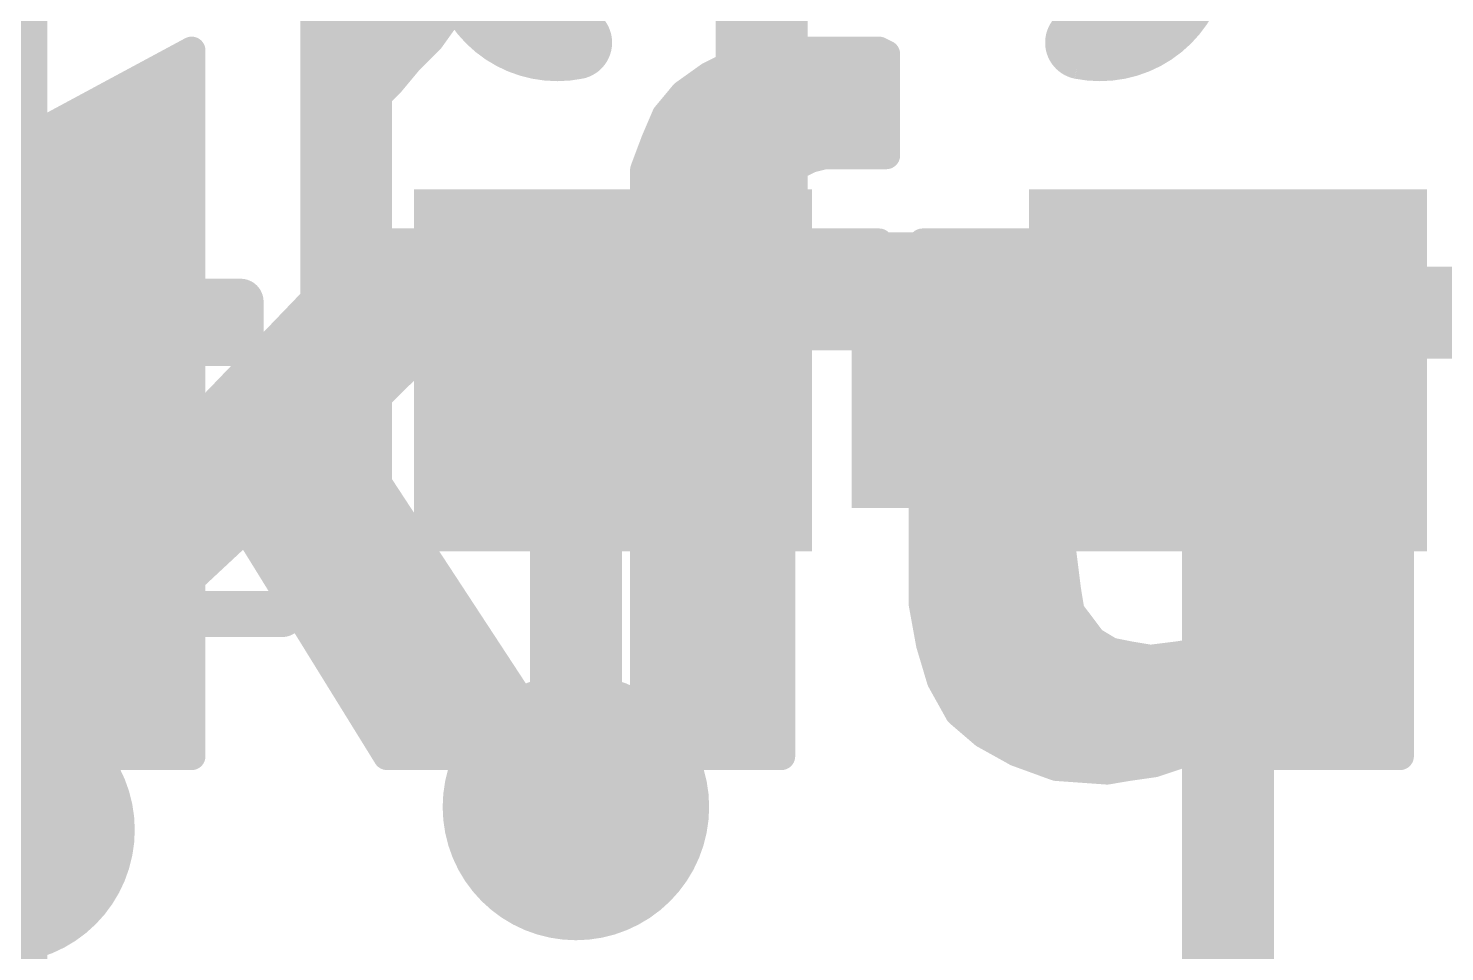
# Model space of a CAD drawing. Extents: x -0.5 to 61.7, y -0.1 to 16.6.
# Drawn here: x 39.762 to 43.676, y 6.331 to 8.882 of the extents above; entities that cross this region are included whole.
import ezdxf

# ---------------------------------------------------------------- set-up
doc = ezdxf.new("R2010")
doc.units = 0
for name, color, linetype in [('1', 12, 'CONTINUOUS'), ('16', 132, 'CONTINUOUS'), ('18', 110, 'CONTINUOUS'), ('21', 41, 'CONTINUOUS'), ('22', 40, 'CONTINUOUS')]:
    doc.layers.add(name, color=color, linetype=linetype)

# ---------------------------------------------------------------- blocks, each defined once
blk = doc.blocks.new('RECT')
blk.add_solid([(-0.5, -0.5), (0.5, -0.5), (-0.5, 0.5), (0.5, 0.5)])
blk = doc.blocks.new('ROUNDV')
at = {"const_width": 0.5}
blk.add_lwpolyline([(0, -0.25, 1), (0, 0.25, 1), (0, -0.25)], format="xyb", dxfattribs=at)

msp = doc.modelspace()

# ---------------------------------------------------------------- linework, layer by layer
at = {"layer": '1', "const_width": 0.254}
for points in [[(40.64, 13.0175), (40.64, 7.366)], [(39.6875, 12.065), (39.6875, 6.6675)], [(40.64, 7.366), (41.275, 6.731)]]:
    msp.add_lwpolyline(points, dxfattribs=at)
at = {"layer": '1', "const_width": 0.127}
for points in [[(40.6849, 7.4109, 1), (40.5951, 7.3211)], [(40.5765, 7.366, 1), (40.7035, 7.366)], [(41.2301, 6.6861, 1), (41.3199, 6.7759)], [(39.624, 6.6675, 1), (39.751, 6.6675)]]:
    msp.add_lwpolyline(points, format="xyb", dxfattribs=at)
at = {"layer": '16', "const_width": 0.254}
for points in [[(41.7885, 9.2075), (41.7885, 8.3485)], [(41.7885, 8.3485), (41.3775, 7.9375)], [(43.2363, 8.0962), (43.0775, 7.9375)], [(46.5138, 8.0962), (43.2363, 8.0962)], [(41.275, 7.835), (41.3775, 7.9375)], [(43.0775, 7.9375), (43.0775, 5.295)], [(41.275, 6.731), (41.275, 7.835)], [(39.6875, 6.6675), (39.6875, 4.2545)]]:
    msp.add_lwpolyline(points, dxfattribs=at)
at = {"layer": '16', "const_width": 0.127}
for points in [[(41.8334, 8.3036, 1), (41.7436, 8.3934)], [(41.725, 8.3485, 1), (41.852, 8.3485)], [(43.2363, 8.1597, 1), (43.2363, 8.0328)], [(43.2812, 8.0513, 1), (43.1913, 8.1412)], [(41.4224, 7.8926, 1), (41.3326, 7.9824)], [(43.141, 7.9375, 1), (43.014, 7.9375)], [(41.3326, 7.9824, 1), (41.4224, 7.8926)], [(43.0326, 7.9824, 1), (43.1224, 7.8926)], [(41.3385, 7.835, 1), (41.2115, 7.835)], [(41.2301, 7.8799, 1), (41.3199, 7.7901)], [(39.751, 6.6675, 1), (39.624, 6.6675)], [(41.2115, 6.731, 1), (41.3385, 6.731)]]:
    msp.add_lwpolyline(points, format="xyb", dxfattribs=at)
at = {"layer": '21', "const_width": 0.0762}
for points in [[(40.623, 9.8609), (40.623, 8.5809)], [(40.623, 8.9154), (40.919, 8.9154)], [(40.873, 8.8509), (40.923, 8.9209)], [(40.813, 8.7909), (40.873, 8.8509)], [(39.8229, 8.6109), (40.2129, 8.8209)], [(40.2129, 8.8209), (40.2129, 7.7809)], [(40.623, 8.8392), (40.8613, 8.8392)], [(41.723, 8.7909), (41.8229, 8.8209)], [(41.8229, 8.8209), (42.113, 8.8209)], [(42.113, 8.8209), (42.133, 8.8109)], [(42.133, 8.8109), (42.133, 8.5309)], [(40.763, 8.7309), (40.813, 8.7909)], [(41.6429, 8.7509), (41.723, 8.7909)], [(40.1054, 8.763), (40.2129, 8.763)], [(40.623, 8.763), (40.7897, 8.763)], [(40.7129, 8.6809), (40.763, 8.7309)], [(41.5729, 8.7009), (41.6429, 8.7509)], [(41.6671, 8.763), (42.133, 8.763)], [(41.523, 8.6409), (41.5729, 8.7009)], [(39.9639, 8.6868), (40.2129, 8.6868)], [(40.623, 8.6868), (40.7189, 8.6868)], [(40.683, 8.6409), (40.7129, 8.6809)], [(41.5612, 8.6868), (42.133, 8.6868)], [(40.653, 8.6109), (40.683, 8.6409)], [(41.493, 8.5709), (41.523, 8.6409)], [(39.8229, 6.8709), (39.8229, 8.6109)], [(39.8229, 8.6106), (40.2129, 8.6106)], [(40.623, 8.6106), (40.6528, 8.6106)], [(40.623, 8.5809), (40.633, 8.5809)], [(40.633, 8.5809), (40.653, 8.6109)], [(41.51, 8.6106), (42.133, 8.6106)], [(41.4629, 8.4909), (41.493, 8.5709)], [(39.8229, 8.5344), (40.2129, 8.5344)], [(41.4793, 8.5344), (42.133, 8.5344)], [(41.883, 8.5009), (41.863, 8.4709)], [(41.903, 8.5109), (41.883, 8.5009)], [(41.923, 8.5209), (41.903, 8.5109)], [(41.9629, 8.5309), (41.923, 8.5209)], [(42.133, 8.5309), (41.9629, 8.5309)], [(39.8229, 8.4582), (40.2129, 8.4582)], [(41.4629, 8.2909), (41.4629, 8.4909)], [(41.4629, 8.4582), (41.8566, 8.4582)], [(41.863, 8.4709), (41.8529, 8.4509)], [(41.8529, 8.4509), (41.8529, 8.4109)], [(39.8229, 8.382), (40.2129, 8.382)], [(41.4629, 8.382), (41.8457, 8.382)], [(41.8529, 8.4109), (41.843, 8.3709)], [(41.843, 8.3709), (41.843, 8.2909)], [(39.8229, 8.3058), (40.2129, 8.3058)], [(41.4629, 8.3058), (41.843, 8.3058)], [(40.2129, 7.7809), (40.703, 8.2909)], [(41.163, 8.2909), (40.633, 7.7709)], [(40.703, 8.2909), (41.163, 8.2909)], [(41.313, 8.2509), (41.343, 8.2909)], [(41.343, 8.2909), (41.4629, 8.2909)], [(41.843, 8.2909), (42.113, 8.2909)], [(42.113, 8.2909), (42.113, 8.0309)], [(42.233, 7.2909), (42.233, 8.2909)], [(42.233, 8.2909), (42.613, 8.2909)], [(42.613, 8.2909), (42.613, 7.4909)], [(43.163, 7.4409), (43.163, 8.2909)], [(43.163, 8.2909), (43.553, 8.2909)], [(43.553, 8.2909), (43.553, 7.0509)], [(39.8229, 8.2296), (40.2129, 8.2296)], [(40.6441, 8.2296), (41.1005, 8.2296)], [(41.273, 8.2209), (41.313, 8.2509)], [(41.2846, 8.2296), (42.113, 8.2296)], [(42.233, 8.2296), (42.613, 8.2296)], [(43.163, 8.2296), (43.553, 8.2296)], [(41.2129, 8.1609), (41.243, 8.1909)], [(41.243, 8.1909), (41.273, 8.2209)], [(39.8229, 8.1534), (40.2129, 8.1534)], [(40.5708, 8.1534), (41.0228, 8.1534)], [(41.173, 8.1209), (41.2129, 8.1609)], [(41.2054, 8.1534), (42.113, 8.1534)], [(42.233, 8.1534), (42.613, 8.1534)], [(43.163, 8.1534), (43.553, 8.1534)], [(41.1429, 8.0909), (41.173, 8.1209)], [(39.8229, 8.0772), (40.2129, 8.0772)], [(40.4976, 8.0772), (40.9451, 8.0772)], [(41.113, 8.0609), (41.1429, 8.0909)], [(41.1292, 8.0772), (42.113, 8.0772)], [(42.233, 8.0772), (42.613, 8.0772)], [(43.163, 8.0772), (43.553, 8.0772)], [(41.0729, 8.0309), (41.113, 8.0609)], [(41.4629, 8.0309), (41.0729, 8.0309)], [(41.4629, 7.8809), (41.4629, 8.0309)], [(42.113, 8.0309), (41.843, 8.0309)], [(41.843, 8.0309), (41.843, 6.8709)], [(39.8229, 8.001), (40.2129, 8.001)], [(40.4244, 8.001), (40.8675, 8.001)], [(41.4629, 8.001), (41.843, 8.001)], [(42.233, 8.001), (42.613, 8.001)], [(43.163, 8.001), (43.553, 8.001)], [(39.8229, 7.9248), (40.2129, 7.9248)], [(40.3512, 7.9248), (40.7898, 7.9248)], [(41.4629, 7.9248), (41.843, 7.9248)], [(42.233, 7.9248), (42.613, 7.9248)], [(43.163, 7.9248), (43.553, 7.9248)], [(41.4629, 6.8709), (41.4629, 7.8809)], [(39.8229, 7.8486), (40.2129, 7.8486)], [(40.278, 7.8486), (40.7121, 7.8486)], [(41.4629, 7.8486), (41.843, 7.8486)], [(42.233, 7.8486), (42.613, 7.8486)], [(43.163, 7.8486), (43.553, 7.8486)], [(39.8229, 7.7724), (40.6345, 7.7724)], [(40.633, 7.7709), (41.223, 6.8709)], [(41.4629, 7.7724), (41.843, 7.7724)], [(42.233, 7.7724), (42.613, 7.7724)], [(43.163, 7.7724), (43.553, 7.7724)], [(39.8229, 7.6962), (40.6819, 7.6962)], [(41.4629, 7.6962), (41.843, 7.6962)], [(42.233, 7.6962), (42.613, 7.6962)], [(43.163, 7.6962), (43.553, 7.6962)], [(39.8229, 7.62), (40.7319, 7.62)], [(41.4629, 7.62), (41.843, 7.62)], [(42.233, 7.62), (42.613, 7.62)], [(43.163, 7.62), (43.553, 7.62)], [(39.8229, 7.5438), (40.7818, 7.5438)], [(41.4629, 7.5438), (41.843, 7.5438)], [(42.233, 7.5438), (42.613, 7.5438)], [(43.163, 7.5438), (43.553, 7.5438)], [(40.363, 7.5009), (40.2129, 7.3609)], [(40.7529, 6.8709), (40.363, 7.5009)], [(42.613, 7.4909), (42.623, 7.4109)], [(39.8229, 7.4676), (40.3273, 7.4676)], [(40.3836, 7.4676), (40.8318, 7.4676)], [(41.4629, 7.4676), (41.843, 7.4676)], [(42.233, 7.4676), (42.6159, 7.4676)], [(43.153, 7.3609), (43.163, 7.4409)], [(43.163, 7.4676), (43.553, 7.4676)], [(42.623, 7.4109), (42.633, 7.3309)], [(39.8229, 7.3914), (40.2456, 7.3914)], [(40.2129, 7.3609), (40.2129, 6.8709)], [(40.4307, 7.3914), (40.8817, 7.3914)], [(41.4629, 7.3914), (41.843, 7.3914)], [(42.233, 7.3914), (42.6254, 7.3914)], [(43.123, 7.2909), (43.153, 7.3609)], [(43.1568, 7.3914), (43.553, 7.3914)], [(42.633, 7.3309), (42.6429, 7.2709)], [(39.8229, 7.3152), (40.2129, 7.3152)], [(40.4779, 7.3152), (40.9317, 7.3152)], [(41.4629, 7.3152), (41.843, 7.3152)], [(42.233, 7.3152), (42.6356, 7.3152)], [(42.253, 7.1809), (42.233, 7.2909)], [(43.093, 7.2309), (43.123, 7.2909)], [(43.1334, 7.3152), (43.553, 7.3152)], [(42.6429, 7.2709), (42.673, 7.2309)], [(39.8229, 7.239), (40.2129, 7.239)], [(40.5251, 7.239), (40.9816, 7.239)], [(41.4629, 7.239), (41.843, 7.239)], [(42.2424, 7.239), (42.6669, 7.239)], [(42.673, 7.2309), (42.703, 7.1909)], [(43.053, 7.1909), (43.093, 7.2309)], [(43.097, 7.239), (43.553, 7.239)], [(42.2829, 7.0809), (42.253, 7.1809)], [(42.703, 7.1909), (42.753, 7.1609)], [(43.003, 7.1609), (43.053, 7.1909)], [(39.8229, 7.1628), (40.2129, 7.1628)], [(40.5723, 7.1628), (41.0316, 7.1628)], [(41.4629, 7.1628), (41.843, 7.1628)], [(42.2584, 7.1628), (42.7498, 7.1628)], [(42.753, 7.1609), (42.803, 7.1509)], [(42.803, 7.1509), (42.863, 7.1409)], [(42.863, 7.1409), (42.943, 7.1509)], [(42.943, 7.1509), (43.003, 7.1609)], [(43.0061, 7.1628), (43.553, 7.1628)], [(39.8229, 7.0866), (40.2129, 7.0866)], [(40.6194, 7.0866), (41.0815, 7.0866)], [(41.4629, 7.0866), (41.843, 7.0866)], [(42.2812, 7.0866), (43.553, 7.0866)], [(42.333, 6.9909), (42.2829, 7.0809)], [(43.173, 7.0709), (43.133, 7.0109)], [(43.183, 7.0709), (43.173, 7.0709)], [(43.183, 6.8709), (43.183, 7.0709)], [(43.553, 7.0509), (43.553, 6.8709)], [(39.8229, 7.0104), (40.2129, 7.0104)], [(40.6666, 7.0104), (41.1315, 7.0104)], [(41.4629, 7.0104), (41.843, 7.0104)], [(42.3221, 7.0104), (43.1326, 7.0104)], [(43.133, 7.0109), (43.093, 6.9609)], [(43.183, 7.0104), (43.553, 7.0104)], [(42.403, 6.9309), (42.333, 6.9909)], [(39.8229, 6.9342), (40.2129, 6.9342)], [(40.7138, 6.9342), (41.1815, 6.9342)], [(41.4629, 6.9342), (41.843, 6.9342)], [(42.3991, 6.9342), (43.0596, 6.9342)], [(42.493, 6.8809), (42.403, 6.9309)], [(43.093, 6.9609), (43.043, 6.9209)], [(43.183, 6.9342), (43.553, 6.9342)], [(42.983, 6.8909), (42.933, 6.8709)], [(43.043, 6.9209), (42.983, 6.8909)], [(40.2129, 6.8709), (39.8229, 6.8709)], [(41.223, 6.8709), (40.7529, 6.8709)], [(41.843, 6.8709), (41.4629, 6.8709)], [(42.6029, 6.8409), (42.493, 6.8809)], [(42.5559, 6.858), (42.8942, 6.858)], [(42.933, 6.8709), (42.873, 6.8509)], [(43.553, 6.8709), (43.183, 6.8709)], [(42.743, 6.8309), (42.6029, 6.8409)], [(42.803, 6.8409), (42.743, 6.8309)], [(42.873, 6.8509), (42.803, 6.8409)]]:
    msp.add_lwpolyline(points, dxfattribs=at)
at = {"layer": '21', "const_width": 0.0381}
for points in [[(40.623, 8.9345, 1), (40.623, 8.8963)], [(40.919, 8.8963, 1), (40.919, 8.9345)], [(40.8864, 8.8374, 1), (40.8595, 8.8644)], [(40.232, 8.8209, 1), (40.1939, 8.8209)], [(40.222, 8.8041, 1), (40.2039, 8.8377)], [(40.623, 8.8582, 1), (40.623, 8.8201)], [(40.8574, 8.862, 1), (40.8885, 8.8398)], [(40.8613, 8.8201, 1), (40.8613, 8.8582)], [(41.8229, 8.8399, 1), (41.8229, 8.8018)], [(41.8284, 8.8027, 1), (41.8175, 8.8391)], [(42.1215, 8.8379, 1), (42.1044, 8.8039)], [(42.113, 8.8018, 1), (42.113, 8.8399)], [(42.152, 8.8109, 1), (42.1139, 8.8109)], [(40.7995, 8.8044, 1), (40.8264, 8.7774)], [(40.8276, 8.7787, 1), (40.7983, 8.8031)], [(41.7175, 8.8091, 1), (41.7284, 8.7727)], [(41.7315, 8.7739, 1), (41.7144, 8.8079)], [(42.1244, 8.7939, 1), (42.1415, 8.8279)], [(40.1054, 8.782, 1), (40.1054, 8.7439)], [(40.2129, 8.7439, 1), (40.2129, 8.782)], [(40.623, 8.782, 1), (40.623, 8.7439)], [(40.7764, 8.7174, 1), (40.7495, 8.7444)], [(40.7897, 8.7439, 1), (40.7897, 8.782)], [(41.6344, 8.7679, 1), (41.6515, 8.7339)], [(41.654, 8.7354, 1), (41.6319, 8.7664)], [(41.6671, 8.782, 1), (41.6671, 8.7439)], [(42.133, 8.7439, 1), (42.133, 8.782)], [(40.7483, 8.7431, 1), (40.7776, 8.7187)], [(41.5619, 8.7164, 1), (41.584, 8.6854)], [(41.5876, 8.6887, 1), (41.5583, 8.7131)], [(39.9639, 8.7058, 1), (39.9639, 8.6677)], [(40.2129, 8.6677, 1), (40.2129, 8.7058)], [(40.623, 8.7058, 1), (40.623, 8.6677)], [(40.6995, 8.6944, 1), (40.7264, 8.6674)], [(40.7282, 8.6695, 1), (40.6977, 8.6923)], [(40.7189, 8.6677, 1), (40.7189, 8.7058)], [(41.5612, 8.7058, 1), (41.5612, 8.6677)], [(42.133, 8.6677, 1), (42.133, 8.7058)], [(40.6677, 8.6523, 1), (40.6982, 8.6295)], [(40.6964, 8.6274, 1), (40.6695, 8.6544)], [(41.5083, 8.6531, 1), (41.5376, 8.6287)], [(41.5405, 8.6334, 1), (41.5054, 8.6484)], [(39.842, 8.6109, 1), (39.8039, 8.6109)], [(39.8229, 8.6296, 1), (39.8229, 8.5915)], [(39.8139, 8.6277, 1), (39.832, 8.5941)], [(40.2129, 8.5915, 1), (40.2129, 8.6296)], [(40.623, 8.6296, 1), (40.623, 8.5915)], [(40.623, 8.5999, 1), (40.623, 8.5618)], [(40.633, 8.5618, 1), (40.633, 8.5999)], [(40.6395, 8.6244, 1), (40.6664, 8.5974)], [(40.6688, 8.6003, 1), (40.6371, 8.6215)], [(40.6528, 8.5915, 1), (40.6528, 8.6296)], [(41.51, 8.6296, 1), (41.51, 8.5915)], [(42.133, 8.5915, 1), (42.133, 8.6296)], [(40.6039, 8.5809, 1), (40.642, 8.5809)], [(40.6171, 8.5915, 1), (40.6488, 8.5703)], [(41.4754, 8.5784, 1), (41.5105, 8.5634)], [(41.5108, 8.5642, 1), (41.4751, 8.5776)], [(39.8229, 8.5534, 1), (39.8229, 8.5153)], [(40.2129, 8.5153, 1), (40.2129, 8.5534)], [(41.4793, 8.5534, 1), (41.4793, 8.5153)], [(41.8744, 8.5179, 1), (41.8915, 8.4839)], [(41.8988, 8.4903, 1), (41.8671, 8.5115)], [(41.8944, 8.5279, 1), (41.9115, 8.4939)], [(41.9115, 8.4939, 1), (41.8944, 8.5279)], [(41.9183, 8.5394, 1), (41.9276, 8.5024)], [(41.9315, 8.5039, 1), (41.9144, 8.5379)], [(41.9629, 8.55, 1), (41.9629, 8.5119)], [(41.9676, 8.5124, 1), (41.9583, 8.5494)], [(42.1139, 8.5309, 1), (42.152, 8.5309)], [(42.133, 8.5153, 1), (42.133, 8.5534)], [(42.133, 8.5119, 1), (42.133, 8.55)], [(39.8229, 8.4772, 1), (39.8229, 8.4391)], [(40.2129, 8.4391, 1), (40.2129, 8.4772)], [(41.482, 8.4909, 1), (41.4439, 8.4909)], [(41.4451, 8.4976, 1), (41.4808, 8.4842)], [(41.4629, 8.4772, 1), (41.4629, 8.4391)], [(41.8471, 8.4815, 1), (41.8788, 8.4603)], [(41.88, 8.4624, 1), (41.8459, 8.4794)], [(41.8566, 8.4391, 1), (41.8566, 8.4772)], [(41.872, 8.4509, 1), (41.8339, 8.4509)], [(41.8359, 8.4594, 1), (41.87, 8.4424)], [(39.8229, 8.401, 1), (39.8229, 8.3629)], [(40.2129, 8.3629, 1), (40.2129, 8.401)], [(41.4629, 8.401, 1), (41.4629, 8.3629)], [(41.8339, 8.4109, 1), (41.872, 8.4109)], [(41.8714, 8.4063, 1), (41.8345, 8.4155)], [(41.8457, 8.3629, 1), (41.8457, 8.401)], [(41.862, 8.3709, 1), (41.8239, 8.3709)], [(41.8245, 8.3755, 1), (41.8614, 8.3663)], [(39.8229, 8.3248, 1), (39.8229, 8.2867)], [(40.2129, 8.2867, 1), (40.2129, 8.3248)], [(41.4629, 8.3248, 1), (41.4629, 8.2867)], [(41.843, 8.2867, 1), (41.843, 8.3248)], [(40.703, 8.31, 1), (40.703, 8.2719)], [(40.7167, 8.2777, 1), (40.6892, 8.3041)], [(41.1763, 8.2773, 1), (41.1496, 8.3045)], [(41.163, 8.2719, 1), (41.163, 8.31)], [(41.343, 8.31, 1), (41.343, 8.2719)], [(41.3582, 8.2795, 1), (41.3277, 8.3023)], [(41.4439, 8.2909, 1), (41.482, 8.2909)], [(41.4629, 8.2719, 1), (41.4629, 8.31)], [(41.843, 8.31, 1), (41.843, 8.2719)], [(41.8239, 8.2909, 1), (41.862, 8.2909)], [(42.132, 8.2909, 1), (42.0939, 8.2909)], [(42.113, 8.2719, 1), (42.113, 8.31)], [(42.233, 8.31, 1), (42.233, 8.2719)], [(42.252, 8.2909, 1), (42.2139, 8.2909)], [(42.632, 8.2909, 1), (42.5939, 8.2909)], [(42.613, 8.2719, 1), (42.613, 8.31)], [(43.163, 8.31, 1), (43.163, 8.2719)], [(43.182, 8.2909, 1), (43.1439, 8.2909)], [(43.572, 8.2909, 1), (43.5339, 8.2909)], [(43.553, 8.2719, 1), (43.553, 8.31)], [(39.8229, 8.2486, 1), (39.8229, 8.2105)], [(40.2129, 8.2105, 1), (40.2129, 8.2486)], [(40.6441, 8.2486, 1), (40.6441, 8.2105)], [(41.1005, 8.2105, 1), (41.1005, 8.2486)], [(41.2846, 8.2486, 1), (41.2846, 8.2105)], [(41.2977, 8.2623, 1), (41.3282, 8.2395)], [(41.3244, 8.2357, 1), (41.3015, 8.2661)], [(42.113, 8.2105, 1), (42.113, 8.2486)], [(42.233, 8.2486, 1), (42.233, 8.2105)], [(42.613, 8.2105, 1), (42.613, 8.2486)], [(43.163, 8.2486, 1), (43.163, 8.2105)], [(43.553, 8.2105, 1), (43.553, 8.2486)], [(41.2295, 8.2044, 1), (41.2564, 8.1774)], [(41.2564, 8.1774, 1), (41.2295, 8.2044)], [(41.2615, 8.2361, 1), (41.2844, 8.2057)], [(41.2864, 8.2074, 1), (41.2595, 8.2344)], [(39.8229, 8.1724, 1), (39.8229, 8.1343)], [(40.2129, 8.1343, 1), (40.2129, 8.1724)], [(40.5708, 8.1724, 1), (40.5708, 8.1343)], [(41.0228, 8.1343, 1), (41.0228, 8.1724)], [(41.2054, 8.1724, 1), (41.2054, 8.1343)], [(41.1995, 8.1744, 1), (41.2264, 8.1474)], [(41.2264, 8.1474, 1), (41.1995, 8.1744)], [(42.113, 8.1343, 1), (42.113, 8.1724)], [(42.233, 8.1724, 1), (42.233, 8.1343)], [(42.613, 8.1343, 1), (42.613, 8.1724)], [(43.163, 8.1724, 1), (43.163, 8.1343)], [(43.553, 8.1343, 1), (43.553, 8.1724)], [(41.1595, 8.1344, 1), (41.1864, 8.1074)], [(41.1864, 8.1074, 1), (41.1595, 8.1344)], [(39.8229, 8.0963, 1), (39.8229, 8.0582)], [(40.2129, 8.0582, 1), (40.2129, 8.0963)], [(40.4976, 8.0963, 1), (40.4976, 8.0582)], [(40.9451, 8.0582, 1), (40.9451, 8.0963)], [(41.1292, 8.0963, 1), (41.1292, 8.0582)], [(41.1295, 8.1044, 1), (41.1564, 8.0774)], [(41.1564, 8.0774, 1), (41.1295, 8.1044)], [(42.113, 8.0582, 1), (42.113, 8.0963)], [(42.233, 8.0963, 1), (42.233, 8.0582)], [(42.613, 8.0582, 1), (42.613, 8.0963)], [(43.163, 8.0963, 1), (43.163, 8.0582)], [(43.553, 8.0582, 1), (43.553, 8.0963)], [(41.0729, 8.05, 1), (41.0729, 8.0119)], [(41.0615, 8.0461, 1), (41.0844, 8.0157)], [(41.0995, 8.0744, 1), (41.1264, 8.0474)], [(41.1244, 8.0457, 1), (41.1015, 8.0761)], [(41.482, 8.0309, 1), (41.4439, 8.0309)], [(41.4629, 8.0119, 1), (41.4629, 8.05)], [(41.843, 8.05, 1), (41.843, 8.0119)], [(41.862, 8.0309, 1), (41.8239, 8.0309)], [(42.113, 8.0119, 1), (42.113, 8.05)], [(39.8229, 8.0201, 1), (39.8229, 7.982)], [(40.2129, 7.982, 1), (40.2129, 8.0201)], [(40.4244, 8.0201, 1), (40.4244, 7.982)], [(40.8675, 7.982, 1), (40.8675, 8.0201)], [(41.4629, 8.0201, 1), (41.4629, 7.982)], [(41.843, 7.982, 1), (41.843, 8.0201)], [(42.0939, 8.0309, 1), (42.132, 8.0309)], [(42.233, 8.0201, 1), (42.233, 7.982)], [(42.613, 7.982, 1), (42.613, 8.0201)], [(43.163, 8.0201, 1), (43.163, 7.982)], [(43.553, 7.982, 1), (43.553, 8.0201)], [(39.8229, 7.9439, 1), (39.8229, 7.9058)], [(40.2129, 7.9058, 1), (40.2129, 7.9439)], [(40.3512, 7.9439, 1), (40.3512, 7.9058)], [(40.7898, 7.9058, 1), (40.7898, 7.9439)], [(41.4629, 7.9439, 1), (41.4629, 7.9058)], [(41.843, 7.9058, 1), (41.843, 7.9439)], [(42.233, 7.9439, 1), (42.233, 7.9058)], [(42.613, 7.9058, 1), (42.613, 7.9439)], [(43.163, 7.9439, 1), (43.163, 7.9058)], [(43.553, 7.9058, 1), (43.553, 7.9439)], [(41.482, 7.8809, 1), (41.4439, 7.8809)], [(39.8229, 7.8677, 1), (39.8229, 7.8296)], [(40.2129, 7.8296, 1), (40.2129, 7.8677)], [(40.278, 7.8677, 1), (40.278, 7.8296)], [(40.7121, 7.8296, 1), (40.7121, 7.8677)], [(41.4439, 7.8809, 1), (41.482, 7.8809)], [(41.4629, 7.8677, 1), (41.4629, 7.8296)], [(41.843, 7.8296, 1), (41.843, 7.8677)], [(42.233, 7.8677, 1), (42.233, 7.8296)], [(42.613, 7.8296, 1), (42.613, 7.8677)], [(43.163, 7.8677, 1), (43.163, 7.8296)], [(43.553, 7.8296, 1), (43.553, 7.8677)], [(39.8229, 7.7915, 1), (39.8229, 7.7534)], [(40.1992, 7.7941, 1), (40.2267, 7.7677)], [(40.1939, 7.7809, 1), (40.232, 7.7809)], [(40.6196, 7.7845, 1), (40.6463, 7.7573)], [(40.6489, 7.7813, 1), (40.617, 7.7605)], [(40.6345, 7.7534, 1), (40.6345, 7.7915)], [(41.4629, 7.7915, 1), (41.4629, 7.7534)], [(41.843, 7.7534, 1), (41.843, 7.7915)], [(42.233, 7.7915, 1), (42.233, 7.7534)], [(42.613, 7.7534, 1), (42.613, 7.7915)], [(43.163, 7.7915, 1), (43.163, 7.7534)], [(43.553, 7.7534, 1), (43.553, 7.7915)], [(39.8229, 7.7153, 1), (39.8229, 7.6772)], [(40.6819, 7.6772, 1), (40.6819, 7.7153)], [(41.4629, 7.7153, 1), (41.4629, 7.6772)], [(41.843, 7.6772, 1), (41.843, 7.7153)], [(42.233, 7.7153, 1), (42.233, 7.6772)], [(42.613, 7.6772, 1), (42.613, 7.7153)], [(43.163, 7.7153, 1), (43.163, 7.6772)], [(43.553, 7.6772, 1), (43.553, 7.7153)], [(39.8229, 7.6391, 1), (39.8229, 7.601)], [(40.7319, 7.601, 1), (40.7319, 7.6391)], [(41.4629, 7.6391, 1), (41.4629, 7.601)], [(41.843, 7.601, 1), (41.843, 7.6391)], [(42.233, 7.6391, 1), (42.233, 7.601)], [(42.613, 7.601, 1), (42.613, 7.6391)], [(43.163, 7.6391, 1), (43.163, 7.601)], [(43.553, 7.601, 1), (43.553, 7.6391)], [(39.8229, 7.5629, 1), (39.8229, 7.5248)], [(40.7818, 7.5248, 1), (40.7818, 7.5629)], [(41.4629, 7.5629, 1), (41.4629, 7.5248)], [(41.843, 7.5248, 1), (41.843, 7.5629)], [(42.233, 7.5629, 1), (42.233, 7.5248)], [(42.613, 7.5248, 1), (42.613, 7.5629)], [(43.163, 7.5629, 1), (43.163, 7.5248)], [(43.553, 7.5248, 1), (43.553, 7.5629)], [(40.3791, 7.5109, 1), (40.3468, 7.4909)], [(40.3759, 7.487, 1), (40.35, 7.5148)], [(42.6319, 7.4933, 1), (42.594, 7.4885)], [(39.8229, 7.4867, 1), (39.8229, 7.4486)], [(40.3273, 7.4486, 1), (40.3273, 7.4867)], [(40.3836, 7.4867, 1), (40.3836, 7.4486)], [(40.8318, 7.4486, 1), (40.8318, 7.4867)], [(41.4629, 7.4867, 1), (41.4629, 7.4486)], [(41.843, 7.4486, 1), (41.843, 7.4867)], [(42.233, 7.4867, 1), (42.233, 7.4486)], [(42.5939, 7.4909, 1), (42.632, 7.4909)], [(42.6159, 7.4486, 1), (42.6159, 7.4867)], [(43.163, 7.4867, 1), (43.163, 7.4486)], [(43.1819, 7.4385, 1), (43.144, 7.4433)], [(43.553, 7.4486, 1), (43.553, 7.4867)], [(42.6419, 7.4133, 1), (42.604, 7.4085)], [(43.1439, 7.4409, 1), (43.182, 7.4409)], [(39.8229, 7.4104, 1), (39.8229, 7.3723)], [(40.232, 7.3609, 1), (40.1939, 7.3609)], [(40.2456, 7.3723, 1), (40.2456, 7.4104)], [(40.4307, 7.4104, 1), (40.4307, 7.3723)], [(40.8817, 7.3723, 1), (40.8817, 7.4104)], [(41.4629, 7.4104, 1), (41.4629, 7.3723)], [(41.843, 7.3723, 1), (41.843, 7.4104)], [(42.233, 7.4104, 1), (42.233, 7.3723)], [(42.604, 7.4085, 1), (42.6419, 7.4133)], [(42.6254, 7.3723, 1), (42.6254, 7.4104)], [(43.1705, 7.3534, 1), (43.1354, 7.3684)], [(43.1568, 7.4104, 1), (43.1568, 7.3723)], [(43.553, 7.3723, 1), (43.553, 7.4104)], [(40.2, 7.3748, 1), (40.2259, 7.347)], [(42.6517, 7.334, 1), (42.6142, 7.3278)], [(43.134, 7.3633, 1), (43.1719, 7.3585)], [(39.8229, 7.3342, 1), (39.8229, 7.2961)], [(40.2129, 7.2961, 1), (40.2129, 7.3342)], [(40.4779, 7.3342, 1), (40.4779, 7.2961)], [(40.9317, 7.2961, 1), (40.9317, 7.3342)], [(41.4629, 7.3342, 1), (41.4629, 7.2961)], [(41.843, 7.2961, 1), (41.843, 7.3342)], [(42.2517, 7.2943, 1), (42.2142, 7.2875)], [(42.233, 7.3342, 1), (42.233, 7.2961)], [(42.614, 7.3285, 1), (42.6519, 7.3333)], [(42.6356, 7.2961, 1), (42.6356, 7.3342)], [(43.14, 7.2824, 1), (43.1059, 7.2994)], [(43.1334, 7.3342, 1), (43.1334, 7.2961)], [(43.553, 7.2961, 1), (43.553, 7.3342)], [(42.2139, 7.2909, 1), (42.252, 7.2909)], [(42.6582, 7.2823, 1), (42.6277, 7.2595)], [(42.6242, 7.2678, 1), (42.6617, 7.274)], [(43.1054, 7.2984, 1), (43.1405, 7.2834)], [(39.8229, 7.2581, 1), (39.8229, 7.22)], [(40.2129, 7.22, 1), (40.2129, 7.2581)], [(40.5251, 7.2581, 1), (40.5251, 7.22)], [(40.9816, 7.22, 1), (40.9816, 7.2581)], [(41.4629, 7.2581, 1), (41.4629, 7.22)], [(41.843, 7.22, 1), (41.843, 7.2581)], [(42.2424, 7.2581, 1), (42.2424, 7.22)], [(42.6882, 7.2423, 1), (42.6577, 7.2195)], [(42.6577, 7.2195, 1), (42.6882, 7.2423)], [(42.6669, 7.22, 1), (42.6669, 7.2581)], [(43.0759, 7.2394, 1), (43.11, 7.2224)], [(43.097, 7.2581, 1), (43.097, 7.22)], [(43.1064, 7.2174, 1), (43.0795, 7.2444)], [(43.553, 7.22, 1), (43.553, 7.2581)], [(42.2712, 7.1864, 1), (42.2347, 7.1754)], [(42.2342, 7.1775, 1), (42.2717, 7.1843)], [(42.7128, 7.2072, 1), (42.6931, 7.1746)], [(42.6877, 7.1795, 1), (42.7182, 7.2023)], [(43.0395, 7.2044, 1), (43.0664, 7.1774)], [(43.0628, 7.1746, 1), (43.0431, 7.2072)], [(39.8229, 7.1819, 1), (39.8229, 7.1438)], [(40.2129, 7.1438, 1), (40.2129, 7.1819)], [(40.5723, 7.1819, 1), (40.5723, 7.1438)], [(41.0316, 7.1438, 1), (41.0316, 7.1819)], [(41.4629, 7.1819, 1), (41.4629, 7.1438)], [(41.843, 7.1438, 1), (41.843, 7.1819)], [(42.2584, 7.1819, 1), (42.2584, 7.1438)], [(42.7567, 7.1796, 1), (42.7492, 7.1422)], [(42.7431, 7.1446, 1), (42.7628, 7.1772)], [(42.7498, 7.1438, 1), (42.7498, 7.1819)], [(42.8061, 7.1697, 1), (42.7998, 7.1321)], [(42.7992, 7.1322, 1), (42.8067, 7.1696)], [(42.8606, 7.1598, 1), (42.8653, 7.122)], [(42.8598, 7.1221, 1), (42.8661, 7.1597)], [(42.9398, 7.1697, 1), (42.9461, 7.1321)], [(42.9453, 7.132, 1), (42.9406, 7.1698)], [(42.9931, 7.1772, 1), (43.0128, 7.1446)], [(43.0061, 7.1819, 1), (43.0061, 7.1438)], [(43.0061, 7.1421, 1), (42.9998, 7.1797)], [(43.553, 7.1438, 1), (43.553, 7.1819)], [(39.8229, 7.1057, 1), (39.8229, 7.0676)], [(40.2129, 7.0676, 1), (40.2129, 7.1057)], [(40.6194, 7.1057, 1), (40.6194, 7.0676)], [(41.0815, 7.0676, 1), (41.0815, 7.1057)], [(41.4629, 7.1057, 1), (41.4629, 7.0676)], [(41.843, 7.0676, 1), (41.843, 7.1057)], [(42.2812, 7.1057, 1), (42.2812, 7.0676)], [(43.553, 7.0676, 1), (43.553, 7.1057)], [(42.2996, 7.0902, 1), (42.2663, 7.0716)], [(42.2647, 7.0754, 1), (42.3012, 7.0864)], [(43.173, 7.0899, 1), (43.173, 7.0518)], [(43.1888, 7.0603, 1), (43.1571, 7.0815)], [(43.202, 7.0709, 1), (43.1639, 7.0709)], [(43.183, 7.0518, 1), (43.183, 7.0899)], [(43.572, 7.0509, 1), (43.5339, 7.0509)], [(39.8229, 7.0295, 1), (39.8229, 6.9914)], [(40.2129, 6.9914, 1), (40.2129, 7.0295)], [(40.6666, 7.0295, 1), (40.6666, 6.9914)], [(41.1315, 6.9914, 1), (41.1315, 7.0295)], [(41.4629, 7.0295, 1), (41.4629, 6.9914)], [(41.843, 6.9914, 1), (41.843, 7.0295)], [(42.3221, 7.0295, 1), (42.3221, 6.9914)], [(43.1478, 6.999, 1), (43.1181, 7.0228)], [(43.1326, 6.9914, 1), (43.1326, 7.0295)], [(43.183, 7.0295, 1), (43.183, 6.9914)], [(43.5339, 7.0509, 1), (43.572, 7.0509)], [(43.553, 6.9914, 1), (43.553, 7.0295)], [(42.3453, 7.0054, 1), (42.3206, 6.9764)], [(42.3163, 6.9816, 1), (42.3496, 7.0002)], [(43.1171, 7.0215, 1), (43.1488, 7.0003)], [(39.8229, 6.9533, 1), (39.8229, 6.9152)], [(40.2129, 6.9152, 1), (40.2129, 6.9533)], [(40.7138, 6.9533, 1), (40.7138, 6.9152)], [(41.1815, 6.9152, 1), (41.1815, 6.9533)], [(41.4629, 6.9533, 1), (41.4629, 6.9152)], [(41.843, 6.9152, 1), (41.843, 6.9533)], [(42.3991, 6.9533, 1), (42.3991, 6.9152)], [(42.4122, 6.9476, 1), (42.3937, 6.9142)], [(43.0596, 6.9152, 1), (43.0596, 6.9533)], [(43.0781, 6.9728, 1), (43.1078, 6.949)], [(43.1049, 6.946, 1), (43.081, 6.9758)], [(43.183, 6.9533, 1), (43.183, 6.9152)], [(43.553, 6.9152, 1), (43.553, 6.9533)], [(42.3906, 6.9164, 1), (42.4153, 6.9454)], [(42.99, 6.8732, 1), (42.9759, 6.9086)], [(43.031, 6.9358, 1), (43.0549, 6.906)], [(43.0515, 6.9039, 1), (43.0344, 6.9379)], [(39.8229, 6.89, 1), (39.8229, 6.8519)], [(39.8039, 6.8709, 1), (39.842, 6.8709)], [(40.1939, 6.8709, 1), (40.232, 6.8709)], [(40.2129, 6.8519, 1), (40.2129, 6.89)], [(40.7529, 6.89, 1), (40.7529, 6.8519)], [(40.7368, 6.8609, 1), (40.7691, 6.8809)], [(41.207, 6.8605, 1), (41.2389, 6.8813)], [(41.223, 6.8519, 1), (41.223, 6.89)], [(41.4629, 6.89, 1), (41.4629, 6.8519)], [(41.4439, 6.8709, 1), (41.482, 6.8709)], [(41.8239, 6.8709, 1), (41.862, 6.8709)], [(41.843, 6.8519, 1), (41.843, 6.89)], [(42.4995, 6.8988, 1), (42.4864, 6.863)], [(42.4837, 6.8642, 1), (42.5022, 6.8976)], [(42.5559, 6.8771, 1), (42.5559, 6.839)], [(42.8942, 6.839, 1), (42.8942, 6.8771)], [(42.9259, 6.8886, 1), (42.94, 6.8532)], [(42.939, 6.8528, 1), (42.9269, 6.889)], [(42.9744, 6.9079, 1), (42.9915, 6.8739)], [(43.1639, 6.8709, 1), (43.202, 6.8709)], [(43.183, 6.89, 1), (43.183, 6.8519)], [(43.5339, 6.8709, 1), (43.572, 6.8709)], [(43.553, 6.8519, 1), (43.553, 6.89)], [(42.6043, 6.8599, 1), (42.6016, 6.8219)], [(42.5964, 6.823, 1), (42.6095, 6.8588)], [(42.7398, 6.8497, 1), (42.7461, 6.8121)], [(42.7416, 6.8119, 1), (42.7443, 6.8499)], [(42.8003, 6.8598, 1), (42.8056, 6.822)], [(42.8061, 6.8221, 1), (42.7998, 6.8597)], [(42.8669, 6.869, 1), (42.879, 6.8328)], [(42.8756, 6.832, 1), (42.8703, 6.8698)]]:
    msp.add_lwpolyline(points, format="xyb", dxfattribs=at)
at = {"layer": '22'}
for points, const_width in [([(40.9735, 9.0425, 0.4142), (41.2735, 8.8425)], 0.2032), ([(42.6735, 8.8425, 0.4142), (42.9735, 9.0425)], 0.2032), ([(41.2835, 8.7927, 1), (41.2635, 8.8923)], 0.1016), ([(42.6835, 8.8923, 1), (42.6635, 8.7927)], 0.1016), ([(39.8907, 8.1584, 1), (39.8907, 8.0949)], 0.0635), ([(39.9225, 8.1266, 1), (39.859, 8.1266)], 0.0635), ([(40.0368, 8.1266, 1), (39.9733, 8.1266)], 0.0635), ([(40.0051, 8.0949, 1), (40.0051, 8.1584)], 0.0635), ([(40.2656, 8.1266, 1), (40.2021, 8.1266)], 0.0635), ([(40.2339, 8.1584, 1), (40.2339, 8.0949)], 0.0635), ([(40.38, 8.1266, 1), (40.3165, 8.1266)], 0.0635), ([(40.3483, 8.0949, 1), (40.3483, 8.1584)], 0.0635), ([(39.8907, 8.044, 1), (39.8907, 7.9805)], 0.0635), ([(40.0051, 7.9805, 1), (40.0051, 8.044)], 0.0635), ([(40.2339, 8.044, 1), (40.2339, 7.9805)], 0.0635), ([(40.3483, 7.9805, 1), (40.3483, 8.044)], 0.0635), ([(39.859, 8.0122, 1), (39.9225, 8.0122)], 0.0635), ([(39.9733, 8.0122, 1), (40.0368, 8.0122)], 0.0635), ([(40.2021, 8.0122, 1), (40.2656, 8.0122)], 0.0635), ([(40.3165, 8.0122, 1), (40.38, 8.0122)], 0.0635), ([(40.0051, 7.7531, 1), (40.0051, 7.6896)], 0.0635), ([(40.0275, 7.6989, 1), (39.9826, 7.7438)], 0.0635), ([(40.4851, 7.7438, 1), (40.4402, 7.6989)], 0.0635), ([(40.4627, 7.6896, 1), (40.4627, 7.7531)], 0.0635), ([(39.9225, 7.607, 1), (39.859, 7.607)], 0.0635), ([(39.8682, 7.6294, 1), (39.9132, 7.5845)], 0.0635), ([(40.6088, 7.607, 1), (40.5453, 7.607)], 0.0635), ([(40.5546, 7.5845, 1), (40.5995, 7.6294)], 0.0635), ([(39.9132, 7.4006, 1), (39.8682, 7.3557)], 0.0635), ([(40.5995, 7.3557, 1), (40.5546, 7.4006)], 0.0635), ([(39.859, 7.3782, 1), (39.9225, 7.3782)], 0.0635), ([(40.5453, 7.3782, 1), (40.6088, 7.3782)], 0.0635), ([(40.0051, 7.2956, 1), (40.0051, 7.2321)], 0.0635), ([(40.4627, 7.2321, 1), (40.4627, 7.2956)], 0.0635), ([(39.9826, 7.2413, 1), (40.0275, 7.2863)], 0.0635), ([(40.4402, 7.2863, 1), (40.4851, 7.2413)], 0.0635)]:
    msp.add_lwpolyline(points, format="xyb", dxfattribs=dict(at, const_width=const_width))
at = {"layer": '22', "const_width": 0.127}
for points in [[(40.0051, 8.1266), (39.8907, 8.1266)], [(39.8907, 8.1266), (39.8907, 8.0122)], [(40.0051, 8.0122), (40.0051, 8.1266)], [(40.3483, 8.1266), (40.2339, 8.1266)], [(40.2339, 8.1266), (40.2339, 8.0122)], [(40.3483, 8.0122), (40.3483, 8.1266)], [(39.8907, 8.0122), (40.0051, 8.0122)], [(40.2339, 8.0122), (40.3483, 8.0122)], [(39.8907, 7.607), (40.0051, 7.7214)], [(40.0051, 7.7214), (40.4627, 7.7214)], [(40.4627, 7.7214), (40.5771, 7.607)], [(39.8907, 7.3782), (39.8907, 7.607)], [(40.5771, 7.607), (40.5771, 7.3782)], [(40.0051, 7.2638), (39.8907, 7.3782)], [(40.5771, 7.3782), (40.4627, 7.2638)], [(40.4627, 7.2638), (40.0051, 7.2638)]]:
    msp.add_lwpolyline(points, dxfattribs=at)

# ---------------------------------------------------------------- block references
at = {"layer": '16', "xscale": 1.1, "rotation": 180}
for p in [(41.3775, 7.9375), (43.0775, 7.9375)]:
    msp.add_blockref('RECT', p, dxfattribs=at)
at = {"layer": '18', "xscale": 0.7366, "yscale": 0.7366}
for p in [(41.275, 6.731), (41.275, 6.731), (39.6875, 6.6675), (39.6875, 6.6675)]:
    msp.add_blockref('ROUNDV', p, dxfattribs=at)
at = {"layer": '22', "xscale": 0.381, "yscale": 0.762, "rotation": 180}
msp.add_blockref('RECT', (42.2275, 7.9375), dxfattribs=at)

doc.saveas('drawing.dxf')
